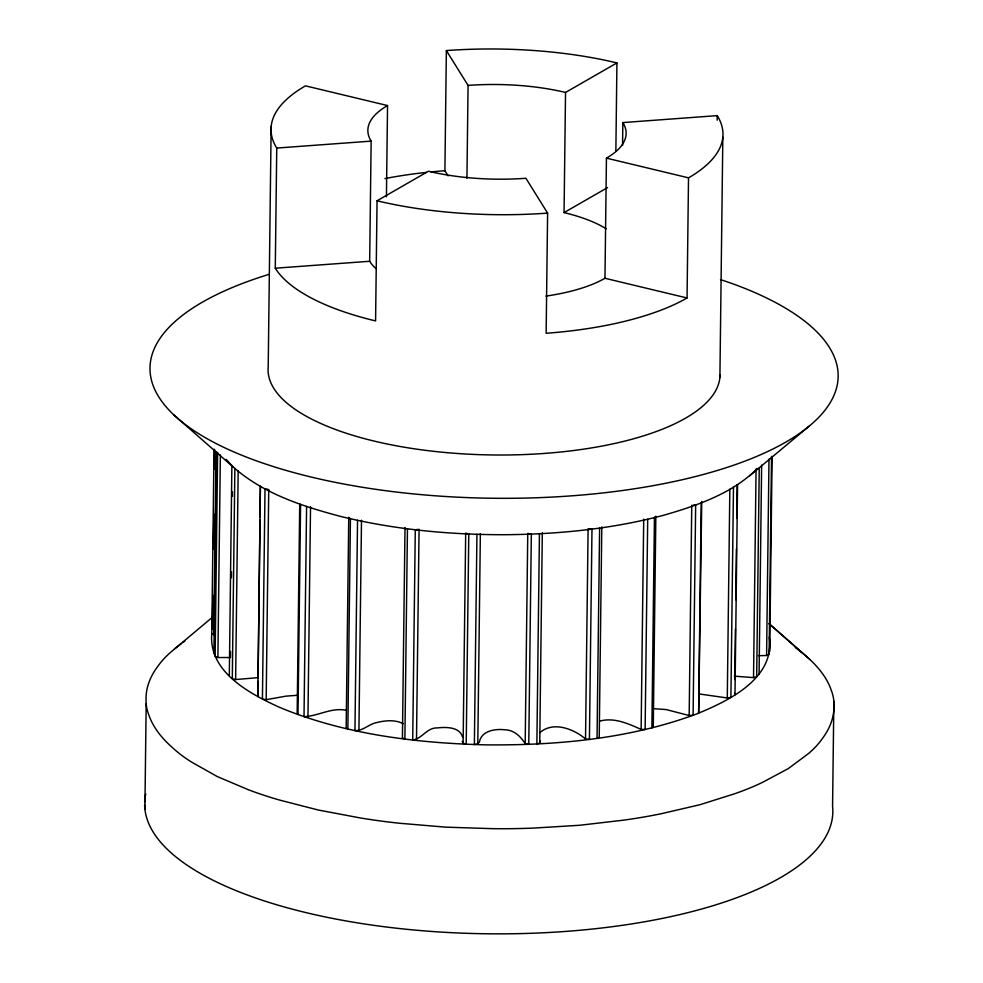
<?xml version="1.0" encoding="UTF-8"?>
<svg xmlns="http://www.w3.org/2000/svg" width="983" height="983" viewBox="0 0 983 983"><rect width="100%" height="100%" fill="white"/><g stroke="black" fill="none" stroke-linecap="round" stroke-linejoin="round"><path stroke-width="1.47" d="M144.894 808.948L146.184 703.816M769.284 637.131C775.231 678.872 727.985 701.198 695.952 714.223C629.046 738.933 556.82 745.495 485.946 744.868C415.772 743.087 344.394 734.387 279.147 707.182C249.522 693.568 208.322 671.88 211.787 633.519L214.036 449.354M212.402 628.997L212.819 595.231M213.385 549.19L213.815 513.888M214.355 469.382L214.601 449.428M216.063 452.155L213.839 634.797L211.787 633.519M213.901 653.474L216.358 452.426M217.624 452.34L215.13 656.46L217.894 657.541L228.928 657.529M217.894 657.541L220.364 454.957M229.309 675.874L231.877 465.61M230.452 657.578L230.526 651.434M231.423 577.771L231.496 571.639M232.418 496.427L232.467 491.832M234.876 468.436L232.307 678.7L235.637 679.536L257.276 677.729M235.637 679.536L238.181 470.808M260.384 486.339L257.816 696.591L258.038 681.317M258.074 678.245L260.003 520.167M260.04 517.107L260.409 486.413M271.148 126.488L268.212 366.782A226.004 82.83 0.7 0 0 489.866 454.92A226.004 82.83 0.7 0 0 720.035 374.634M267.499 489.227L265.005 488.858L262.436 699.122L266.172 699.675L268.74 489.411M545.884 296.116A129.142 47.331 0.7 0 0 604.963 278.275L606.437 158.128A129.142 47.331 0.7 0 0 622.841 122.58L717.234 115.625A226.004 82.83 0.7 0 1 688.518 177.837L687.056 297.984A226.004 82.83 0.7 0 1 546.143 333.262L547.605 213.114L525.917 178.279A129.142 47.331 0.7 0 1 428.453 171.239L377.054 200.778L375.58 320.925A226.004 82.83 0.7 0 1 275.277 268.212L276.751 148.064A226.004 82.83 0.7 0 1 305.467 85.853L387.548 105.562L386.43 196.821M299.717 504.439L297.161 713.154L298.009 714.604L300.577 504.34M306.585 506.442L304.017 716.705C318.037 716.214 331.271 707.269 345.881 710.242M307.962 716.939L310.53 506.675M357.529 520.302L354.961 730.553C362.911 731.119 368.662 724.213 376.219 722.677C385.004 720.465 394.945 719.445 403.288 723.697M358.93 730.467L361.498 520.216M376.219 268.851A129.142 47.331 0.7 0 1 369.669 261.269L371.144 141.122A129.142 47.331 0.7 0 1 387.548 105.562M405.008 527.601L402.428 737.852L404.885 739.044L407.454 528.78M416.497 739.585L419.065 529.333L415.281 529.739L412.713 740.002C422.039 738.909 426.917 727.395 437.472 727.911C445.999 726.941 459.946 726.781 462.514 737.152M448.125 175.883L444.906 170.723L446.368 50.575A226.004 82.83 0.7 0 1 616.931 62.912L615.862 151.124M466.937 178.181L468.068 85.41L446.368 50.575M466.716 533.351L468.78 533.99L466.212 744.242L463.116 743.283L465.684 533.032M476.939 534.297L474.371 744.549L477.799 743.836L479.421 742.005C481.363 730.75 495.235 728.649 504.672 729.779C514.048 729.878 520.646 736.488 525.192 743.664L528.768 744.352L531.336 534.101L527.76 533.4L525.192 743.664M477.799 743.836L480.368 533.585M539.434 533.732L536.865 743.984L539.741 743.001L540.195 741.071M539.741 743.001L542.309 532.749M606.302 228.842A129.142 47.331 0.7 0 0 564.058 212.598L565.532 92.451L616.931 62.912M589.407 528.829L591.987 529.087L589.419 739.351L585.536 738.97L588.104 528.707M599.605 528.068L597.037 738.331L599.225 737.127L601.793 526.876M622.571 145.386L622.841 122.58M647.699 519.233L645.118 729.484L641.137 729.423L643.705 519.171M693.052 505.188L695.657 505.004L693.089 715.268L689.181 715.526L691.749 505.274M701.211 502.866L698.643 713.117L701.751 501.416M717.185 120.184L717.234 115.625M719.9 377.497L722.837 137.202M698.925 693.912L727.285 697.967L729.841 489.239M733.478 487.126L730.91 697.389L727.285 697.967M734.793 679.56L735.407 628.911M735.763 599.753L736.39 549.104M736.759 518.41L737.176 484.644M737.557 484.57L734.989 694.834L734.62 693.371M734.301 676.144L753.531 677.619L756.074 468.903M759.232 468.043L756.677 676.759L753.531 677.619M759.085 673.92L761.628 465.192M758.458 655.686L766.593 655.514L768.989 459.073M771.544 456.431L769.124 654.408L766.593 655.514M769.726 651.422L772.097 456.517M833.854 701.272L832.576 806.404A344.124 126.119 0.7 0 1 496.489 933.85A344.124 126.119 0.7 0 1 144.636 804.819M539.692 732.814C552.962 720.871 573.531 728.772 585.536 738.97M757.401 468.498C732.188 493.613 697.266 505.52 663.82 515.215C611.844 529.063 557.889 534.334 504.193 534.715C449.206 534.752 394.023 529.542 340.548 516.407C302.518 506.319 263.235 493.638 233.266 467.036L173.93 415.01M213.213 616.587L171.546 651.532A275.363 100.917 0.7 0 0 157.968 666.13C150.682 675.64 145.681 687.449 146.049 699.564A275.019 100.794 0.7 0 0 148.888 715.108C153.385 728.145 162.65 739.056 172.922 748.038A275.523 100.979 0.7 0 0 191.746 762.194L217.341 776.595L248.085 789.607A275.437 100.954 0.7 0 0 280.02 800.187L318.418 810.053L360.048 817.905A275.363 100.917 0.7 0 0 400.253 823.312L445.618 827.145L491.819 828.644A275.019 100.794 0.7 0 0 534.138 828.055L579.577 825.278L623.296 820.191A275.523 100.979 0.7 0 0 661.35 813.691L699.908 804.721L734.522 793.809A275.437 100.954 0.7 0 0 762.439 782.407L788.28 768.595L808.493 753.556A275.363 100.917 0.7 0 0 822.071 738.958C829.357 729.447 834.358 717.639 833.989 705.524A275.019 100.794 0.7 0 0 831.151 689.98C827.158 678.172 819.023 668.256 810.139 659.679L769.062 623.652M749.697 475.76L809.648 425.737M174.421 648.94L181.241 643.681M182.605 642.624L184.792 641.162M564.058 212.598L607.555 187.606M599.483 721.178C613.945 717.062 628.211 723.648 641.137 729.423M266.172 699.675L286.028 696.136L297.345 695.276M276.751 148.064L371.144 141.122M275.277 268.212L369.669 261.269M654.727 708.743L666.204 709.566L689.181 715.526M606.437 158.128L688.518 177.837M604.963 278.275L687.056 297.984M810.139 659.679L807.117 657.049A275.523 100.979 0.7 0 0 795.296 647.564M769.21 623.8L802.558 653.093M233.266 467.036L226.127 459.356M462.256 741.366L463.116 743.283M269.219 274.306A344.087 126.107 0.7 0 0 185.701 424.84A344.087 126.107 0.7 0 0 564.844 496.317A344.197 126.143 0.7 0 0 733.158 465.377A344.087 126.107 0.7 0 0 830.782 349.751A344.197 126.143 0.7 0 0 741.551 287.085A344.087 126.107 0.7 0 0 720.502 279.602M144.673 802.067A344.124 126.119 0.7 0 1 145.767 793.834M384.943 178.587A226.004 82.83 0.7 0 1 426.462 172.394M431.058 171.914A226.004 82.83 0.7 0 1 444.906 170.723M468.068 85.41A129.142 47.331 0.7 0 1 565.532 92.451M547.605 213.114A226.004 82.83 0.7 0 1 377.054 200.778M348.744 517.39L346.176 727.641L347.859 728.993L350.427 518.729L348.744 517.39M654.445 517.611L651.876 727.862L653.277 726.511L655.845 516.259L654.445 517.611"/></g></svg>
